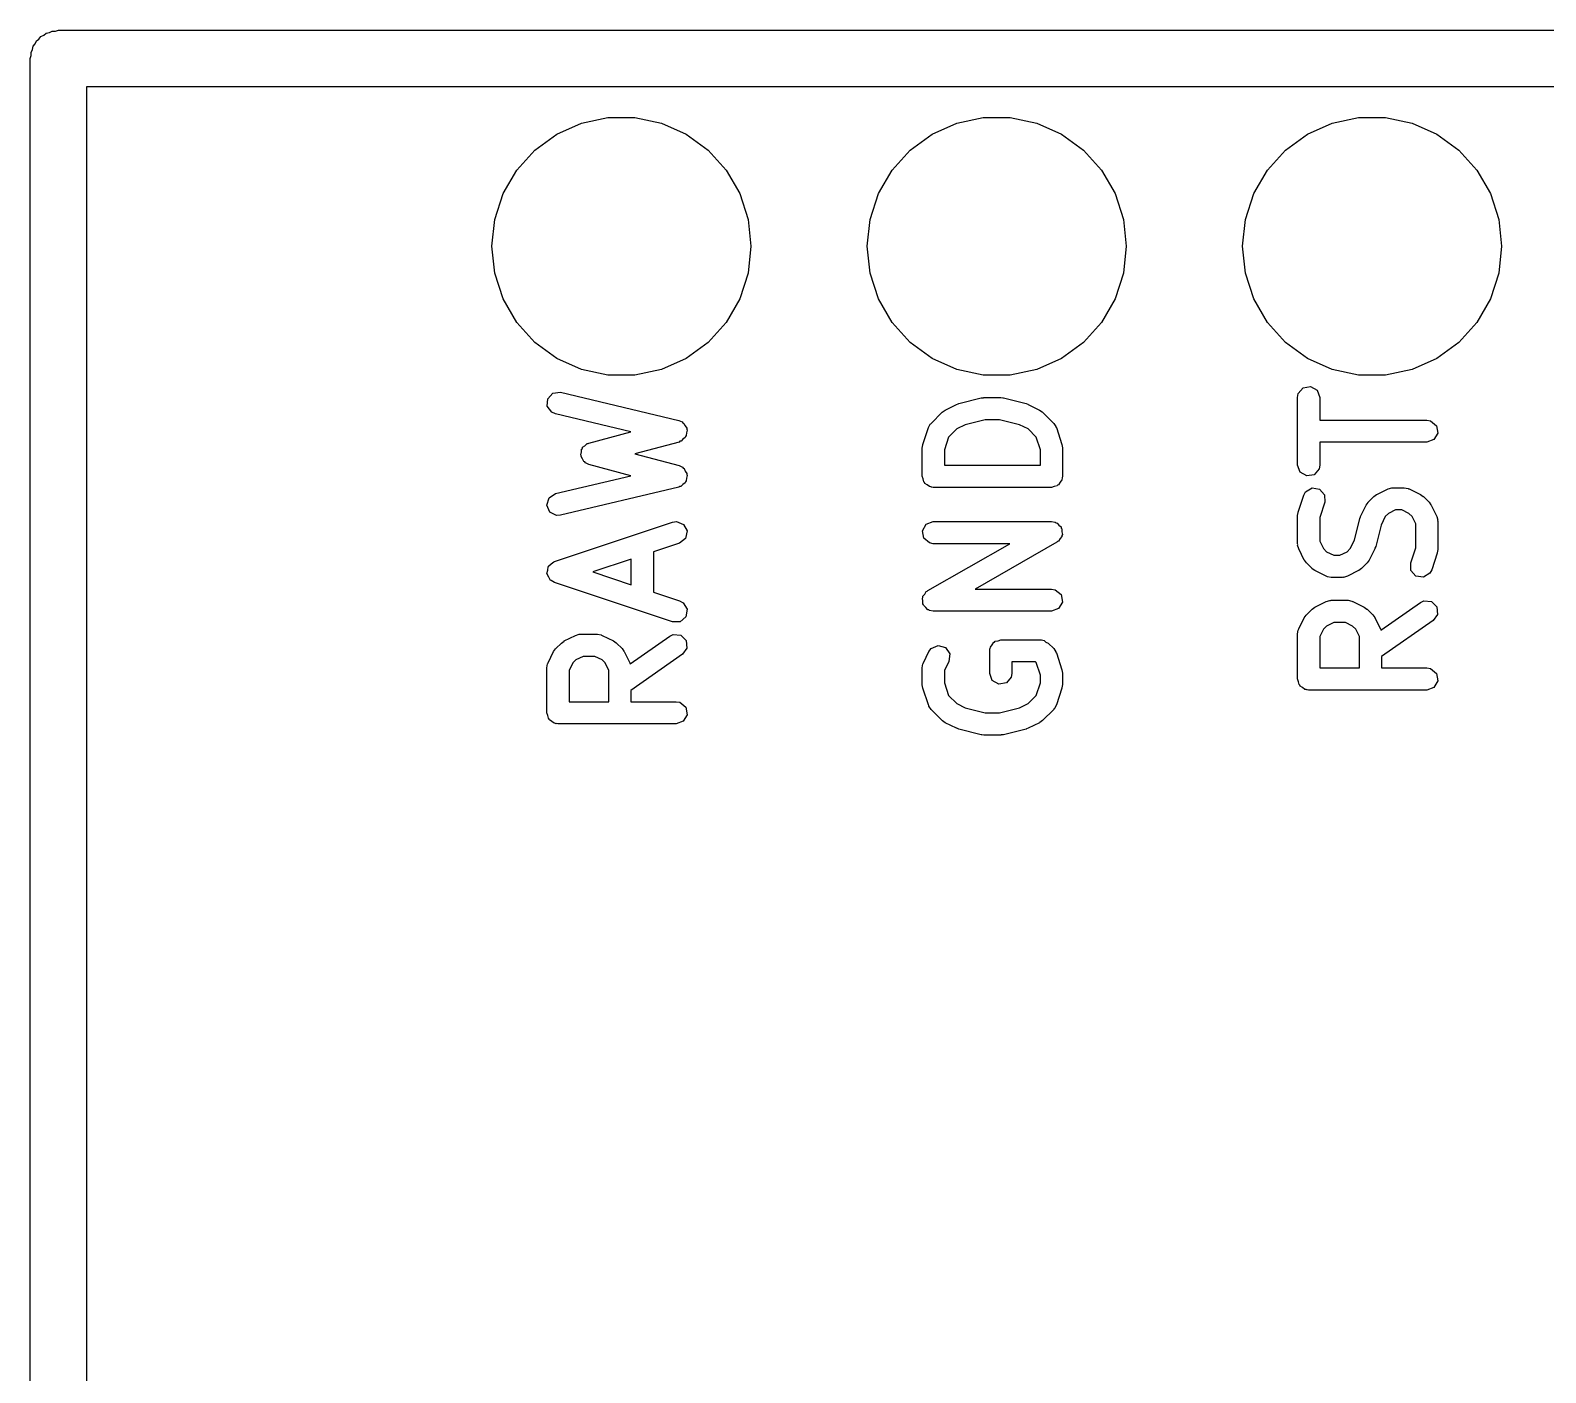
# Model space of a CAD drawing. Extents: x 80.7 to 172.7, y -123.4 to -33.9.
# Drawn here: x 91.27 to 101.52, y -109.89 to -100.81 of the extents above; entities that cross this region are included whole.
import ezdxf

# ---------------------------------------------------------------- set-up
doc = ezdxf.new("R2010")
doc.units = 0
doc.layers.add('BLACK', color=7, linetype='CONTINUOUS')

msp = doc.modelspace()

# ---------------------------------------------------------------- linework, layer by layer
at = {"layer": 'BLACK', "linetype": 'CONTINUOUS'}
for p, q in [((91.2851, -100.917), (91.2985, -100.901)), ((91.2985, -100.901), (91.3078, -100.881)), ((91.3078, -100.881), (91.3246, -100.868)), ((91.3246, -100.868), (91.338, -100.851)), ((91.338, -100.851), (91.3573, -100.842)), ((91.3573, -100.842), (91.3741, -100.828)), ((91.3741, -100.828), (91.395, -100.824)), ((91.395, -100.824), (91.4144, -100.814)), ((91.4144, -100.814), (91.4358, -100.814)), ((91.4358, -100.814), (91.4567, -100.809)), ((91.4567, -100.809), (93.9967, -100.809)), ((93.9967, -100.809), (124.477, -100.809)), ((91.2662, -101), (91.271, -100.979)), ((91.2662, -118.78), (91.2662, -101)), ((91.271, -100.958), (91.2803, -100.938)), ((91.271, -100.979), (91.271, -100.958)), ((91.2803, -100.938), (91.2851, -100.917)), ((93.9967, -101.191), (91.6472, -101.191)), ((91.6472, -101.191), (91.6472, -118.59)), ((124.286, -101.191), (93.9967, -101.191)), ((94.996, -101.437), (95.1752, -101.398)), ((95.1752, -101.398), (95.3583, -101.398)), ((95.3583, -101.398), (95.5375, -101.437)), ((97.536, -101.437), (97.7152, -101.398)), ((97.7152, -101.398), (97.8983, -101.398)), ((97.8983, -101.398), (98.0775, -101.437)), ((100.076, -101.437), (100.255, -101.398)), ((100.255, -101.398), (100.438, -101.398)), ((100.438, -101.398), (100.618, -101.437)), ((94.6804, -101.619), (94.8286, -101.511)), ((94.8286, -101.511), (94.996, -101.437)), ((95.5375, -101.437), (95.7049, -101.511)), ((95.7049, -101.511), (95.8531, -101.619)), ((97.2204, -101.619), (97.3686, -101.511)), ((97.3686, -101.511), (97.536, -101.437)), ((98.0775, -101.437), (98.2449, -101.511)), ((98.2449, -101.511), (98.3931, -101.619)), ((99.7604, -101.619), (99.9086, -101.511)), ((99.9086, -101.511), (100.076, -101.437)), ((100.618, -101.437), (100.785, -101.511)), ((100.785, -101.511), (100.933, -101.619)), ((94.5578, -101.755), (94.6804, -101.619)), ((95.8531, -101.619), (95.9757, -101.755)), ((97.0978, -101.755), (97.2204, -101.619)), ((98.3931, -101.619), (98.5157, -101.755)), ((99.6378, -101.755), (99.7604, -101.619)), ((100.933, -101.619), (101.056, -101.755)), ((94.4662, -101.914), (94.5578, -101.755)), ((95.9757, -101.755), (96.0673, -101.914)), ((97.0062, -101.914), (97.0978, -101.755)), ((98.5157, -101.755), (98.6073, -101.914)), ((99.5462, -101.914), (99.6378, -101.755)), ((101.056, -101.755), (101.147, -101.914)), ((94.4096, -102.088), (94.4662, -101.914)), ((96.0673, -101.914), (96.1239, -102.088)), ((96.9496, -102.088), (97.0062, -101.914)), ((98.6073, -101.914), (98.6639, -102.088)), ((99.4896, -102.088), (99.5462, -101.914)), ((101.147, -101.914), (101.204, -102.088)), ((94.3905, -102.27), (94.4096, -102.088)), ((96.1239, -102.088), (96.1431, -102.27)), ((96.9304, -102.27), (96.9496, -102.088)), ((98.6639, -102.088), (98.683, -102.27)), ((99.4704, -102.27), (99.4896, -102.088)), ((101.204, -102.088), (101.223, -102.27)), ((94.4096, -102.452), (94.3905, -102.27)), ((96.1431, -102.27), (96.1239, -102.452)), ((96.9496, -102.452), (96.9304, -102.27)), ((98.683, -102.27), (98.6639, -102.452)), ((99.4896, -102.452), (99.4704, -102.27)), ((101.223, -102.27), (101.204, -102.452)), ((94.4662, -102.626), (94.4096, -102.452)), ((96.1239, -102.452), (96.0673, -102.626)), ((97.0062, -102.626), (96.9496, -102.452)), ((98.6639, -102.452), (98.6073, -102.626)), ((99.5462, -102.626), (99.4896, -102.452)), ((101.204, -102.452), (101.147, -102.626)), ((94.5578, -102.785), (94.4662, -102.626)), ((96.0673, -102.626), (95.9757, -102.785)), ((97.0978, -102.785), (97.0062, -102.626)), ((98.6073, -102.626), (98.5157, -102.785)), ((99.6378, -102.785), (99.5462, -102.626)), ((101.147, -102.626), (101.056, -102.785)), ((94.6804, -102.921), (94.5578, -102.785)), ((95.9757, -102.785), (95.8531, -102.921)), ((97.2204, -102.921), (97.0978, -102.785)), ((98.5157, -102.785), (98.3931, -102.921)), ((99.7604, -102.921), (99.6378, -102.785)), ((101.056, -102.785), (100.933, -102.921)), ((94.8286, -103.029), (94.6804, -102.921)), ((95.8531, -102.921), (95.7049, -103.029)), ((97.3686, -103.029), (97.2204, -102.921)), ((98.3931, -102.921), (98.2449, -103.029)), ((99.9086, -103.029), (99.7604, -102.921)), ((100.933, -102.921), (100.785, -103.029)), ((94.996, -103.103), (94.8286, -103.029)), ((95.7049, -103.029), (95.5375, -103.103)), ((97.536, -103.103), (97.3686, -103.029)), ((98.2449, -103.029), (98.0775, -103.103)), ((100.076, -103.103), (99.9086, -103.029)), ((100.785, -103.029), (100.618, -103.103)), ((95.1752, -103.141), (94.996, -103.103)), ((95.3583, -103.141), (95.1752, -103.141)), ((95.5375, -103.103), (95.3583, -103.141)), ((97.7152, -103.141), (97.536, -103.103)), ((97.8983, -103.141), (97.7152, -103.141)), ((98.0775, -103.103), (97.8983, -103.141)), ((100.255, -103.141), (100.076, -103.103)), ((100.438, -103.141), (100.255, -103.141)), ((100.618, -103.103), (100.438, -103.141)), ((94.768, -103.301), (94.8033, -103.264)), ((94.8033, -103.264), (94.8542, -103.258)), ((94.8542, -103.258), (95.6542, -103.448)), ((99.8418, -103.292), (99.8464, -103.267)), ((99.8464, -103.267), (99.8793, -103.228)), ((99.8793, -103.228), (99.9299, -103.219)), ((99.9299, -103.219), (99.9743, -103.244)), ((99.9743, -103.244), (99.9918, -103.292)), ((94.765, -103.352), (94.768, -103.301)), ((94.7956, -103.393), (94.765, -103.352)), ((97.4576, -103.378), (97.5338, -103.34)), ((97.5338, -103.34), (97.5462, -103.336)), ((97.5462, -103.336), (97.5491, -103.334)), ((97.5491, -103.334), (97.7015, -103.296)), ((97.7015, -103.296), (97.7164, -103.295)), ((97.7164, -103.295), (97.7197, -103.294)), ((97.7197, -103.294), (97.834, -103.294)), ((97.834, -103.294), (97.8487, -103.296)), ((97.8487, -103.296), (97.8522, -103.296)), ((97.8522, -103.296), (98.0046, -103.334)), ((98.0046, -103.334), (98.0164, -103.339)), ((98.0164, -103.339), (98.0199, -103.34)), ((98.0199, -103.34), (98.0961, -103.378)), ((99.8418, -103.75), (99.8418, -103.292)), ((99.9918, -103.292), (99.9918, -103.446)), ((94.8195, -103.404), (94.7956, -103.393)), ((95.3303, -103.525), (94.8195, -103.404)), ((95.6542, -103.448), (95.6781, -103.458)), ((95.6781, -103.458), (95.6828, -103.465)), ((95.6828, -103.465), (95.6899, -103.468)), ((95.6899, -103.468), (95.6977, -103.485)), ((97.3438, -103.497), (97.3562, -103.474)), ((97.3562, -103.474), (97.36, -103.472)), ((97.36, -103.472), (97.3619, -103.468)), ((97.3619, -103.468), (97.4381, -103.392)), ((97.4381, -103.392), (97.4565, -103.379)), ((97.4565, -103.379), (97.4576, -103.378)), ((97.7289, -103.444), (97.5935, -103.478)), ((97.8248, -103.444), (97.7289, -103.444)), ((97.9602, -103.478), (97.8248, -103.444)), ((98.0961, -103.378), (98.1141, -103.391)), ((98.1141, -103.391), (98.1156, -103.392)), ((98.1156, -103.392), (98.1918, -103.468)), ((98.1918, -103.468), (98.2067, -103.489)), ((99.9918, -103.446), (100.717, -103.446)), ((100.717, -103.446), (100.742, -103.451)), ((100.742, -103.451), (100.782, -103.484)), ((95.0461, -103.601), (95.3303, -103.525)), ((95.6831, -103.575), (95.6704, -103.588)), ((95.6982, -103.564), (95.6831, -103.575)), ((95.6977, -103.485), (95.7087, -103.5)), ((95.7003, -103.557), (95.6982, -103.564)), ((95.7057, -103.551), (95.7003, -103.557)), ((95.7068, -103.532), (95.7057, -103.551)), ((95.7116, -103.515), (95.7068, -103.532)), ((95.7087, -103.5), (95.7082, -103.507)), ((95.7082, -103.507), (95.7116, -103.515)), ((97.3057, -103.612), (97.3438, -103.497)), ((97.4805, -103.562), (97.4518, -103.648)), ((97.5356, -103.506), (97.4805, -103.562)), ((97.5935, -103.478), (97.5356, -103.506)), ((98.0181, -103.506), (97.9602, -103.478)), ((98.0732, -103.562), (98.0181, -103.506)), ((98.1018, -103.648), (98.0732, -103.562)), ((98.2067, -103.489), (98.2071, -103.494)), ((98.2071, -103.494), (98.2099, -103.497)), ((98.2099, -103.497), (98.248, -103.612)), ((100.791, -103.534), (100.765, -103.578)), ((100.782, -103.484), (100.791, -103.534)), ((94.9907, -103.68), (94.9957, -103.661)), ((94.9957, -103.661), (94.9974, -103.642)), ((94.9974, -103.642), (95.0022, -103.637)), ((95.0022, -103.637), (95.004, -103.63)), ((95.004, -103.63), (95.0199, -103.619)), ((95.0199, -103.619), (95.0336, -103.605)), ((95.0336, -103.605), (95.0405, -103.605)), ((95.0405, -103.605), (95.0461, -103.601)), ((95.6562, -103.594), (95.3565, -103.673)), ((95.3565, -103.673), (95.6562, -103.753)), ((95.6626, -103.589), (95.6562, -103.594)), ((95.6704, -103.588), (95.6626, -103.589)), ((97.3018, -103.635), (97.3057, -103.613)), ((97.3018, -103.826), (97.3018, -103.635)), ((97.3057, -103.613), (97.3057, -103.612)), ((97.4518, -103.648), (97.4518, -103.751)), ((98.1018, -103.751), (98.1018, -103.648)), ((98.248, -103.612), (98.2513, -103.634)), ((98.2513, -103.634), (98.2518, -103.635)), ((98.2518, -103.635), (98.2518, -103.826)), ((100.717, -103.596), (99.9918, -103.596)), ((99.9918, -103.596), (99.9918, -103.75)), ((100.765, -103.578), (100.717, -103.596)), ((94.9936, -103.686), (94.9907, -103.68)), ((94.993, -103.693), (94.9936, -103.686)), ((95.0041, -103.709), (94.993, -103.693)), ((95.0123, -103.726), (95.0041, -103.709)), ((95.0185, -103.729), (95.0123, -103.726)), ((95.0225, -103.735), (95.0185, -103.729)), ((95.0461, -103.746), (95.0225, -103.735)), ((95.3303, -103.822), (95.0461, -103.746)), ((95.6562, -103.753), (95.6798, -103.764)), ((95.6798, -103.764), (95.6843, -103.771)), ((95.6843, -103.771), (95.6913, -103.774)), ((95.6913, -103.774), (95.6987, -103.791)), ((97.4518, -103.751), (98.1018, -103.751)), ((99.8594, -103.798), (99.8418, -103.75)), ((99.9873, -103.775), (99.9543, -103.815)), ((99.9918, -103.75), (99.9873, -103.775)), ((94.8195, -103.943), (95.3303, -103.822)), ((95.6817, -103.881), (95.6686, -103.894)), ((95.697, -103.871), (95.6817, -103.881)), ((95.6993, -103.863), (95.697, -103.871)), ((95.6987, -103.791), (95.7093, -103.806)), ((95.7049, -103.857), (95.6993, -103.863)), ((95.7064, -103.839), (95.7049, -103.857)), ((95.7117, -103.821), (95.7064, -103.839)), ((95.7093, -103.806), (95.7086, -103.814)), ((95.7086, -103.814), (95.7117, -103.821)), ((97.3085, -103.844), (97.3018, -103.826)), ((97.3119, -103.863), (97.3085, -103.844)), ((97.3171, -103.868), (97.3119, -103.863)), ((97.3194, -103.874), (97.3171, -103.868)), ((97.3363, -103.884), (97.3194, -103.874)), ((97.3512, -103.896), (97.3363, -103.884)), ((98.2251, -103.883), (98.2187, -103.886)), ((98.2348, -103.866), (98.2251, -103.883)), ((98.2473, -103.851), (98.2348, -103.866)), ((98.249, -103.842), (98.2473, -103.851)), ((98.2507, -103.839), (98.249, -103.842)), ((98.2518, -103.826), (98.2501, -103.836)), ((98.2501, -103.836), (98.2507, -103.839)), ((99.9038, -103.823), (99.8594, -103.798)), ((99.9543, -103.815), (99.9038, -103.823)), ((94.762, -104.021), (94.7766, -103.972)), ((94.7766, -103.972), (94.8195, -103.943)), ((95.6542, -103.899), (94.8542, -104.089)), ((95.6608, -103.894), (95.6542, -103.899)), ((95.6686, -103.894), (95.6608, -103.894)), ((97.3609, -103.898), (97.3512, -103.896)), ((97.3638, -103.9), (97.3609, -103.898)), ((97.3671, -103.899), (97.3638, -103.9)), ((97.3768, -103.901), (97.3671, -103.899)), ((98.1768, -103.901), (97.3768, -103.901)), ((98.1952, -103.894), (98.1768, -103.901)), ((98.2143, -103.891), (98.1952, -103.894)), ((98.2187, -103.886), (98.2143, -103.891)), ((99.8457, -104.069), (99.8838, -103.954)), ((99.8838, -103.954), (99.8962, -103.932)), ((99.8962, -103.932), (99.9399, -103.905)), ((99.9399, -103.905), (99.9907, -103.912)), ((99.9907, -103.912), (100.025, -103.951)), ((100.025, -103.951), (100.026, -104.002)), ((100.321, -104.001), (100.359, -103.963)), ((100.359, -103.963), (100.377, -103.95)), ((100.377, -103.95), (100.379, -103.949)), ((100.379, -103.949), (100.455, -103.911)), ((100.455, -103.911), (100.48, -103.904)), ((100.48, -103.904), (100.484, -103.905)), ((100.484, -103.905), (100.488, -103.903)), ((100.488, -103.903), (100.564, -103.903)), ((100.564, -103.903), (100.59, -103.908)), ((100.59, -103.908), (100.594, -103.911)), ((100.594, -103.911), (100.598, -103.911)), ((100.598, -103.911), (100.674, -103.949)), ((100.674, -103.949), (100.692, -103.963)), ((100.692, -103.963), (100.694, -103.963)), ((100.694, -103.963), (100.732, -104.001)), ((94.7823, -104.068), (94.762, -104.021)), ((94.8282, -104.091), (94.7823, -104.068)), ((94.8542, -104.089), (94.8282, -104.091)), ((99.8418, -104.092), (99.8457, -104.07)), ((99.8457, -104.07), (99.8457, -104.069)), ((100.026, -104.002), (99.9918, -104.105)), ((100.269, -104.097), (100.307, -104.021)), ((100.307, -104.021), (100.32, -104.003)), ((100.32, -104.003), (100.321, -104.001)), ((100.457, -104.078), (100.436, -104.099)), ((100.506, -104.053), (100.457, -104.078)), ((100.547, -104.053), (100.506, -104.053)), ((100.596, -104.078), (100.547, -104.053)), ((100.617, -104.099), (100.596, -104.078)), ((100.732, -104.001), (100.745, -104.02)), ((100.745, -104.02), (100.746, -104.021)), ((100.746, -104.021), (100.784, -104.097)), ((94.8131, -104.402), (95.6131, -104.136)), ((95.6131, -104.136), (95.6389, -104.132)), ((95.6389, -104.132), (95.6866, -104.151)), ((95.6866, -104.151), (95.711, -104.196)), ((97.303, -104.194), (97.3286, -104.149)), ((97.3286, -104.149), (97.3768, -104.132)), ((97.3768, -104.132), (98.1768, -104.132)), ((98.1768, -104.132), (98.2025, -104.136)), ((98.2025, -104.136), (98.2078, -104.141)), ((98.2078, -104.141), (98.2146, -104.142)), ((98.2146, -104.142), (98.227, -104.157)), ((98.227, -104.157), (98.2418, -104.169)), ((98.2418, -104.169), (98.243, -104.176)), ((98.243, -104.176), (98.2474, -104.181)), ((98.2474, -104.181), (98.2473, -104.201)), ((99.8418, -104.283), (99.8418, -104.092)), ((99.9918, -104.105), (99.9918, -104.265)), ((100.227, -104.257), (100.263, -104.112)), ((100.263, -104.112), (100.268, -104.101)), ((100.268, -104.101), (100.269, -104.097)), ((100.407, -104.157), (100.371, -104.301)), ((100.436, -104.099), (100.407, -104.157)), ((100.642, -104.148), (100.617, -104.099)), ((100.642, -104.309), (100.642, -104.148)), ((100.784, -104.097), (100.791, -104.122)), ((100.791, -104.122), (100.79, -104.126)), ((100.79, -104.126), (100.792, -104.131)), ((100.792, -104.131), (100.792, -104.321)), ((95.6606, -104.278), (95.4833, -104.337)), ((95.7007, -104.246), (95.6606, -104.278)), ((95.711, -104.196), (95.7007, -104.246)), ((97.3119, -104.244), (97.303, -104.194)), ((97.3512, -104.277), (97.3119, -104.244)), ((97.3396, -104.599), (97.8944, -104.282)), ((97.3768, -104.282), (97.3512, -104.277)), ((97.8944, -104.282), (97.3768, -104.282)), ((98.2141, -104.272), (97.6593, -104.589)), ((98.2185, -104.267), (98.2141, -104.272)), ((98.2251, -104.264), (98.2185, -104.267)), ((98.2347, -104.247), (98.2251, -104.264)), ((98.2472, -104.233), (98.2347, -104.247)), ((98.2507, -104.22), (98.2472, -104.226)), ((98.2472, -104.226), (98.2472, -104.233)), ((98.2473, -104.201), (98.2507, -104.22)), ((99.8434, -104.287), (99.8418, -104.283)), ((99.8423, -104.292), (99.8434, -104.287)), ((99.8498, -104.316), (99.8423, -104.292)), ((99.9918, -104.265), (100.017, -104.315)), ((100.198, -104.315), (100.227, -104.257)), ((95.3333, -104.387), (95.074, -104.473)), ((95.3333, -104.56), (95.3333, -104.387)), ((95.4833, -104.337), (95.4833, -104.61)), ((99.8879, -104.393), (99.8498, -104.316)), ((99.889, -104.394), (99.8879, -104.393)), ((99.9019, -104.412), (99.889, -104.394)), ((100.017, -104.315), (100.037, -104.336)), ((100.037, -104.336), (100.087, -104.36)), ((100.087, -104.36), (100.128, -104.36)), ((100.128, -104.36), (100.177, -104.336)), ((100.177, -104.336), (100.198, -104.315)), ((100.327, -104.393), (100.313, -104.411)), ((100.365, -104.316), (100.327, -104.393)), ((100.371, -104.301), (100.365, -104.313)), ((100.365, -104.313), (100.365, -104.316)), ((100.608, -104.412), (100.642, -104.309)), ((100.788, -104.345), (100.75, -104.459)), ((100.792, -104.321), (100.788, -104.343)), ((100.788, -104.343), (100.788, -104.345)), ((94.7627, -104.484), (94.7674, -104.461)), ((94.7637, -104.486), (94.7627, -104.484)), ((94.7634, -104.488), (94.7637, -104.486)), ((94.7758, -104.509), (94.7634, -104.488)), ((94.7674, -104.461), (94.7709, -104.438)), ((94.7709, -104.438), (94.7725, -104.436)), ((94.7725, -104.436), (94.7729, -104.434)), ((94.7729, -104.434), (94.7915, -104.419)), ((94.7915, -104.419), (94.8093, -104.404)), ((94.8093, -104.404), (94.8114, -104.404)), ((94.8114, -104.404), (94.8131, -104.402)), ((95.074, -104.473), (95.3333, -104.56)), ((99.94, -104.45), (99.9019, -104.412)), ((99.9415, -104.451), (99.94, -104.45)), ((99.9595, -104.464), (99.9415, -104.451)), ((100.036, -104.502), (99.9595, -104.464)), ((100.255, -104.464), (100.179, -104.502)), ((100.256, -104.463), (100.255, -104.464)), ((100.275, -104.45), (100.256, -104.463)), ((100.313, -104.412), (100.275, -104.45)), ((100.313, -104.411), (100.313, -104.412)), ((100.609, -104.463), (100.608, -104.412)), ((100.643, -104.501), (100.609, -104.463)), ((100.737, -104.482), (100.694, -104.509)), ((100.75, -104.459), (100.737, -104.482)), ((94.7871, -104.53), (94.7758, -104.509)), ((94.7891, -104.53), (94.7871, -104.53)), ((94.7902, -104.532), (94.7891, -104.53)), ((94.8131, -104.545), (94.7902, -104.532)), ((95.6131, -104.811), (94.8131, -104.545)), ((97.3352, -104.604), (97.3396, -104.599)), ((97.6593, -104.589), (98.1768, -104.589)), ((98.1768, -104.589), (98.2025, -104.593)), ((98.2025, -104.593), (98.2418, -104.626)), ((100.04, -104.503), (100.036, -104.502)), ((100.044, -104.506), (100.04, -104.503)), ((100.069, -104.51), (100.044, -104.506)), ((100.145, -104.51), (100.069, -104.51)), ((100.15, -104.509), (100.145, -104.51)), ((100.154, -104.51), (100.15, -104.509)), ((100.179, -104.502), (100.154, -104.51)), ((100.694, -104.509), (100.643, -104.501)), ((95.4833, -104.61), (95.6606, -104.669)), ((95.6606, -104.669), (95.6835, -104.681)), ((95.6835, -104.681), (95.7103, -104.725)), ((97.303, -104.651), (97.3065, -104.645)), ((97.3063, -104.67), (97.303, -104.651)), ((97.3063, -104.689), (97.3063, -104.67)), ((97.3107, -104.695), (97.3063, -104.689)), ((97.3065, -104.638), (97.319, -104.623)), ((97.3065, -104.645), (97.3065, -104.638)), ((97.3119, -104.701), (97.3107, -104.695)), ((97.3267, -104.714), (97.3119, -104.701)), ((97.319, -104.623), (97.3286, -104.606)), ((97.3286, -104.606), (97.3352, -104.604)), ((98.2507, -104.677), (98.2251, -104.721)), ((98.2418, -104.626), (98.2507, -104.677)), ((99.9595, -104.711), (100.036, -104.673)), ((100.036, -104.673), (100.061, -104.666)), ((100.061, -104.666), (100.065, -104.667)), ((100.065, -104.667), (100.069, -104.665)), ((100.069, -104.665), (100.184, -104.665)), ((100.184, -104.665), (100.209, -104.67)), ((100.209, -104.67), (100.213, -104.672)), ((100.213, -104.672), (100.217, -104.673)), ((100.217, -104.673), (100.293, -104.711)), ((100.405, -104.867), (100.674, -104.679)), ((100.674, -104.679), (100.697, -104.668)), ((100.697, -104.668), (100.749, -104.672)), ((100.749, -104.672), (100.785, -104.708)), ((95.7028, -104.776), (95.6644, -104.81)), ((95.7103, -104.725), (95.7028, -104.776)), ((97.3391, -104.729), (97.3267, -104.714)), ((97.3459, -104.73), (97.3391, -104.729)), ((97.3512, -104.734), (97.3459, -104.73)), ((97.3768, -104.739), (97.3512, -104.734)), ((98.1768, -104.739), (97.3768, -104.739)), ((98.2251, -104.721), (98.1768, -104.739)), ((99.8498, -104.859), (99.8879, -104.783)), ((99.8879, -104.783), (99.9012, -104.765)), ((99.9012, -104.765), (99.9019, -104.763)), ((99.9019, -104.763), (99.94, -104.725)), ((99.94, -104.725), (99.9584, -104.712)), ((99.9584, -104.712), (99.9595, -104.711)), ((100.293, -104.711), (100.311, -104.724)), ((100.311, -104.724), (100.313, -104.725)), ((100.313, -104.725), (100.351, -104.763)), ((100.351, -104.763), (100.364, -104.782)), ((100.364, -104.782), (100.365, -104.783)), ((100.365, -104.783), (100.403, -104.859)), ((100.76, -104.802), (100.411, -105.046)), ((100.789, -104.76), (100.76, -104.802)), ((100.785, -104.708), (100.789, -104.76)), ((94.8795, -104.94), (94.9557, -104.902)), ((94.9557, -104.902), (94.9807, -104.894)), ((94.9807, -104.894), (94.985, -104.895)), ((94.985, -104.895), (94.9892, -104.894)), ((94.9892, -104.894), (95.1035, -104.894)), ((95.1035, -104.894), (95.1292, -104.898)), ((95.1292, -104.898), (95.1326, -104.901)), ((95.1326, -104.901), (95.1371, -104.902)), ((95.1371, -104.902), (95.2132, -104.94)), ((95.3253, -105.095), (95.5938, -104.907)), ((95.5938, -104.907), (95.6174, -104.896)), ((95.6644, -104.81), (95.6131, -104.811)), ((95.6174, -104.896), (95.6686, -104.901)), ((95.6686, -104.901), (95.7048, -104.937)), ((99.8418, -104.892), (99.8464, -104.867)), ((99.8418, -105.197), (99.8418, -104.892)), ((99.8464, -104.867), (99.8492, -104.863)), ((99.8492, -104.863), (99.8498, -104.859)), ((100.017, -104.861), (99.9918, -104.91)), ((99.9918, -104.91), (99.9918, -105.122)), ((100.037, -104.84), (100.017, -104.861)), ((100.087, -104.815), (100.037, -104.84)), ((100.166, -104.815), (100.087, -104.815)), ((100.215, -104.84), (100.166, -104.815)), ((100.236, -104.861), (100.215, -104.84)), ((100.261, -104.91), (100.236, -104.861)), ((100.261, -105.122), (100.261, -104.91)), ((100.403, -104.859), (100.405, -104.867)), ((94.7698, -105.088), (94.8079, -105.011)), ((94.8079, -105.011), (94.8212, -104.993)), ((94.8212, -104.993), (94.8219, -104.992)), ((94.8219, -104.992), (94.86, -104.954)), ((94.86, -104.954), (94.8784, -104.941)), ((94.8784, -104.941), (94.8795, -104.94)), ((95.2132, -104.94), (95.2312, -104.953)), ((95.2312, -104.953), (95.2327, -104.954)), ((95.2327, -104.954), (95.2708, -104.992)), ((95.2708, -104.992), (95.2837, -105.01)), ((95.2837, -105.01), (95.2849, -105.011)), ((95.2849, -105.011), (95.323, -105.088)), ((95.7093, -104.988), (95.6799, -105.03)), ((95.7048, -104.937), (95.7093, -104.988)), ((97.3098, -105.088), (97.3479, -105.011)), ((97.3479, -105.011), (97.3634, -104.99)), ((97.3634, -104.99), (97.4104, -104.97)), ((97.4104, -104.97), (97.4596, -104.985)), ((97.4596, -104.985), (97.4879, -105.027)), ((97.759, -105.007), (97.7607, -104.997)), ((97.759, -105.159), (97.759, -105.007)), ((97.7601, -104.994), (97.7618, -104.991)), ((97.7607, -104.997), (97.7601, -104.994)), ((97.7618, -104.991), (97.7635, -104.981)), ((97.7635, -104.981), (97.776, -104.966)), ((97.776, -104.966), (97.7858, -104.949)), ((97.7858, -104.949), (97.7921, -104.947)), ((97.7921, -104.947), (97.7965, -104.942)), ((97.7965, -104.942), (97.8157, -104.938)), ((97.8157, -104.938), (97.834, -104.932)), ((97.834, -104.932), (98.1007, -104.932)), ((98.1007, -104.932), (98.1052, -104.933)), ((98.1052, -104.933), (98.1072, -104.932)), ((98.1072, -104.932), (98.1102, -104.933)), ((98.1102, -104.933), (98.1263, -104.936)), ((98.1263, -104.936), (98.1388, -104.947)), ((98.1388, -104.947), (98.1537, -104.954)), ((98.1537, -104.954), (98.1918, -104.992)), ((98.1918, -104.992), (98.2067, -105.013)), ((94.7618, -105.121), (94.7664, -105.095)), ((94.7664, -105.095), (94.7692, -105.092)), ((94.7692, -105.092), (94.7698, -105.088)), ((94.9366, -105.089), (94.9118, -105.139)), ((94.9575, -105.068), (94.9366, -105.089)), ((95.0069, -105.044), (94.9575, -105.068)), ((95.0858, -105.044), (95.0069, -105.044)), ((95.1353, -105.068), (95.0858, -105.044)), ((95.1562, -105.089), (95.1353, -105.068)), ((95.1809, -105.139), (95.1562, -105.089)), ((95.323, -105.088), (95.3253, -105.095)), ((95.6799, -105.03), (95.3309, -105.274)), ((97.3018, -105.121), (97.3064, -105.095)), ((97.3064, -105.095), (97.3092, -105.092)), ((97.3092, -105.092), (97.3098, -105.088)), ((97.482, -105.078), (97.4518, -105.139)), ((97.4879, -105.027), (97.482, -105.078)), ((98.0696, -105.082), (97.909, -105.082)), ((97.909, -105.082), (97.909, -105.159)), ((98.0732, -105.085), (98.0696, -105.082)), ((98.1018, -105.171), (98.0732, -105.085)), ((98.2067, -105.013), (98.2071, -105.018)), ((98.2071, -105.018), (98.2099, -105.021)), ((98.2099, -105.021), (98.248, -105.135)), ((100.411, -105.046), (100.411, -105.122)), ((94.7618, -105.426), (94.7618, -105.121)), ((94.9118, -105.139), (94.9118, -105.351)), ((95.1809, -105.351), (95.1809, -105.139)), ((97.3018, -105.235), (97.3018, -105.121)), ((97.4518, -105.139), (97.4518, -105.223)), ((97.7765, -105.207), (97.759, -105.159)), ((97.821, -105.233), (97.7765, -105.207)), ((97.9045, -105.185), (97.8715, -105.224)), ((97.909, -105.159), (97.9045, -105.185)), ((98.1018, -105.223), (98.1018, -105.171)), ((98.248, -105.135), (98.2513, -105.158)), ((98.2513, -105.158), (98.2518, -105.159)), ((98.2518, -105.159), (98.2518, -105.235)), ((99.8485, -105.216), (99.8418, -105.197)), ((99.8519, -105.235), (99.8485, -105.216)), ((99.9918, -105.122), (100.261, -105.122)), ((100.411, -105.122), (100.717, -105.122)), ((100.717, -105.122), (100.742, -105.127)), ((100.742, -105.127), (100.782, -105.16)), ((100.791, -105.21), (100.765, -105.255)), ((100.782, -105.16), (100.791, -105.21)), ((95.3309, -105.274), (95.3309, -105.351)), ((97.3024, -105.237), (97.3018, -105.235)), ((97.3057, -105.259), (97.3024, -105.237)), ((97.3438, -105.373), (97.3057, -105.259)), ((97.4518, -105.223), (97.4805, -105.309)), ((97.4805, -105.309), (97.5356, -105.364)), ((97.8715, -105.224), (97.821, -105.233)), ((98.0181, -105.364), (98.0732, -105.309)), ((98.0732, -105.309), (98.1018, -105.223)), ((98.248, -105.259), (98.2099, -105.373)), ((98.2518, -105.235), (98.248, -105.257)), ((98.248, -105.257), (98.248, -105.259)), ((99.8571, -105.239), (99.8519, -105.235)), ((99.8594, -105.245), (99.8571, -105.239)), ((99.8763, -105.255), (99.8594, -105.245)), ((99.8912, -105.268), (99.8763, -105.255)), ((99.9009, -105.269), (99.8912, -105.268)), ((99.9038, -105.271), (99.9009, -105.269)), ((99.9071, -105.271), (99.9038, -105.271)), ((99.9168, -105.272), (99.9071, -105.271)), ((100.717, -105.272), (99.9168, -105.272)), ((100.765, -105.255), (100.717, -105.272)), ((94.9118, -105.351), (95.1809, -105.351)), ((95.3309, -105.351), (95.6368, -105.351)), ((95.6368, -105.351), (95.6625, -105.355)), ((95.6625, -105.355), (95.7018, -105.388)), ((95.7018, -105.388), (95.7107, -105.439)), ((97.3466, -105.377), (97.3438, -105.373)), ((97.347, -105.381), (97.3466, -105.377)), ((97.3619, -105.403), (97.347, -105.381)), ((97.4381, -105.479), (97.3619, -105.403)), ((97.5356, -105.364), (97.5935, -105.393)), ((97.5935, -105.393), (97.7289, -105.427)), ((97.8248, -105.427), (97.9602, -105.393)), ((97.9602, -105.393), (98.0181, -105.364)), ((98.1918, -105.403), (98.1156, -105.479)), ((98.1937, -105.399), (98.1918, -105.403)), ((98.1975, -105.396), (98.1937, -105.399)), ((98.2099, -105.373), (98.1975, -105.396)), ((94.7685, -105.444), (94.7618, -105.426)), ((94.7719, -105.463), (94.7685, -105.444)), ((94.7771, -105.468), (94.7719, -105.463)), ((94.7794, -105.474), (94.7771, -105.468)), ((94.7963, -105.484), (94.7794, -105.474)), ((94.8112, -105.496), (94.7963, -105.484)), ((94.8209, -105.498), (94.8112, -105.496)), ((94.8238, -105.5), (94.8209, -105.498)), ((94.8271, -105.499), (94.8238, -105.5)), ((94.8368, -105.501), (94.8271, -105.499)), ((95.6368, -105.501), (94.8368, -105.501)), ((95.6851, -105.483), (95.6368, -105.501)), ((95.7107, -105.439), (95.6851, -105.483)), ((97.4396, -105.48), (97.4381, -105.479)), ((97.4576, -105.493), (97.4396, -105.48)), ((97.5338, -105.531), (97.4576, -105.493)), ((97.7289, -105.427), (97.8248, -105.427)), ((98.0961, -105.493), (98.0199, -105.531)), ((98.0972, -105.492), (98.0961, -105.493)), ((98.1156, -105.479), (98.0972, -105.492)), ((97.5373, -105.531), (97.5338, -105.531)), ((97.5491, -105.537), (97.5373, -105.531)), ((97.7015, -105.575), (97.5491, -105.537)), ((97.705, -105.574), (97.7015, -105.575)), ((97.7197, -105.577), (97.705, -105.574)), ((97.834, -105.577), (97.7197, -105.577)), ((97.8372, -105.576), (97.834, -105.577)), ((97.8522, -105.575), (97.8372, -105.576)), ((98.0046, -105.537), (97.8522, -105.575)), ((98.0075, -105.535), (98.0046, -105.537)), ((98.0199, -105.531), (98.0075, -105.535))]:
    msp.add_line(p, q, dxfattribs=at)

doc.saveas('drawing.dxf')
